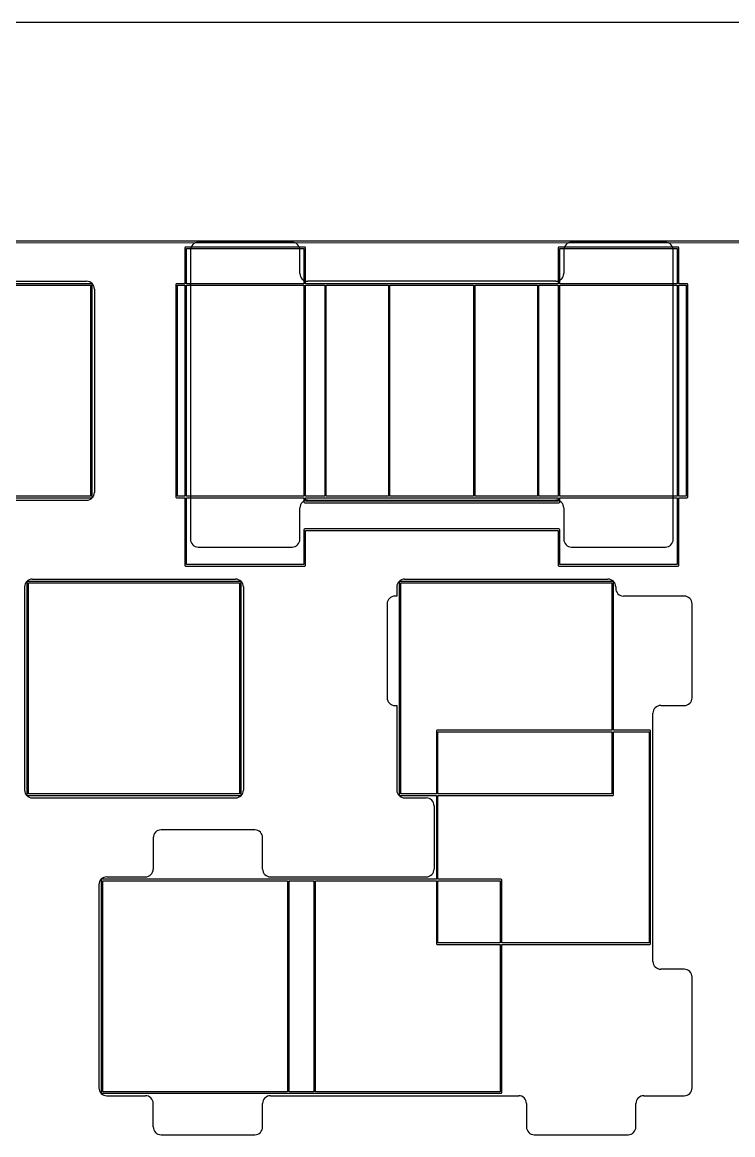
# Model space of a CAD drawing. Header units: millimetres. Extents: x 38 to 487, y 14 to 137.
# Drawn here: x 395.8 to 441.2, y 66.1 to 137.3 of the extents above; entities that cross this region are included whole.
import ezdxf

# ---------------------------------------------------------------- set-up
doc = ezdxf.new("R2010")
doc.units = ezdxf.units.MM
doc.layers.add('BLACK', color=20, linetype='Continuous')

msp = doc.modelspace()

# ---------------------------------------------------------------- linework, layer by layer
for p, q in [((333.711, 137.286), (484.159, 137.286)), ((413.031, 123.211), (407.031, 123.211)), ((436.907, 123.211), (430.907, 123.211)), ((406.531, 122.711), (406.531, 104.211)), ((413.531, 121.211), (413.531, 122.711)), ((430.407, 122.711), (430.407, 121.211)), ((437.407, 104.211), (437.407, 122.711)), ((386.894, 120.711), (399.894, 120.711)), ((429.907, 120.711), (414.031, 120.711)), ((400.394, 120.211), (400.394, 107.211)), ((386.894, 106.711), (399.894, 106.711)), ((413.531, 104.211), (413.531, 106.211)), ((414.031, 106.711), (429.907, 106.711)), ((430.407, 106.211), (430.407, 104.211)), ((407.031, 103.711), (413.031, 103.711)), ((430.907, 103.711), (436.907, 103.711)), ((395.919, 101.161), (395.919, 88.161)), ((396.419, 101.661), (409.419, 101.661)), ((409.919, 101.161), (409.919, 88.161)), ((419.731, 101.161), (419.731, 100.574)), ((420.231, 101.661), (433.231, 101.661)), ((433.731, 101.161), (433.731, 101.074)), ((419.731, 100.574), (419.612, 100.574)), ((438.112, 100.574), (434.231, 100.574)), ((419.112, 100.074), (419.112, 94.074)), ((438.612, 94.074), (438.612, 100.074)), ((419.612, 93.574), (419.731, 93.574)), ((419.731, 93.574), (419.731, 88.161)), ((436.612, 93.574), (438.112, 93.574)), ((436.112, 77.198), (436.112, 93.074)), ((396.419, 87.661), (409.419, 87.661)), ((420.231, 87.661), (421.612, 87.661)), ((422.112, 87.161), (422.112, 83.111)), ((410.649, 85.611), (404.649, 85.611)), ((404.149, 85.111), (404.149, 83.111)), ((411.149, 83.111), (411.149, 85.111)), ((401.181, 82.611), (403.649, 82.611)), ((411.649, 82.611), (421.612, 82.611)), ((400.681, 82.111), (400.681, 69.111)), ((438.112, 76.698), (436.612, 76.698)), ((438.612, 69.111), (438.612, 76.198)), ((401.181, 68.611), (403.649, 68.611)), ((411.649, 68.611), (427.525, 68.611)), ((435.525, 68.611), (438.112, 68.611)), ((404.149, 66.611), (404.149, 68.111)), ((411.149, 66.611), (411.149, 68.111)), ((428.025, 68.111), (428.025, 66.611)), ((435.025, 66.611), (435.025, 68.111)), ((404.649, 66.111), (410.649, 66.111)), ((428.525, 66.111), (434.525, 66.111))]:
    msp.add_line(p, q)
for centre, start, end in [((407.031, 122.711), 90, 180), ((413.031, 122.711), 0, 90), ((430.907, 122.711), 90, 180), ((436.907, 122.711), 0, 90), ((414.031, 121.211), 180, 270), ((429.907, 121.211), 270, 0), ((399.894, 120.211), 0, 90), ((399.894, 107.211), 270, 0), ((414.031, 106.211), 90, 180), ((429.907, 106.211), 0, 90), ((407.031, 104.211), 180, 270), ((413.031, 104.211), 270, 0), ((430.907, 104.211), 180, 270), ((436.907, 104.211), 270, 0), ((396.419, 101.161), 90, 180), ((409.419, 101.161), 0, 90), ((420.231, 101.161), 90, 180), ((433.231, 101.161), 0, 90), ((434.231, 101.074), 180, 270), ((419.612, 100.074), 90, 180), ((438.112, 100.074), 0, 90), ((419.612, 94.074), 180, 270), ((438.112, 94.074), 270, 0), ((436.612, 93.074), 90, 180), ((396.419, 88.161), 180, 270), ((409.419, 88.161), 270, 0), ((420.231, 88.161), 180, 270), ((421.612, 87.161), 0, 90), ((404.649, 85.111), 90, 180), ((410.649, 85.111), 0, 90), ((401.181, 82.111), 90, 180), ((403.649, 83.111), 270, 0), ((411.649, 83.111), 180, 270), ((421.612, 83.111), 270, 0), ((436.612, 77.198), 180, 270), ((438.112, 76.198), 0, 90), ((401.181, 69.111), 180, 270), ((438.112, 69.111), 270, 0), ((403.649, 68.111), 0, 90), ((411.649, 68.111), 90, 180), ((427.525, 68.111), 0, 90), ((435.525, 68.111), 90, 180), ((404.649, 66.611), 180, 270), ((410.649, 66.611), 270, 0), ((428.525, 66.611), 180, 270), ((434.525, 66.611), 270, 0)]:
    msp.add_arc(centre, 0.5, start, end)
at = {"layer": 'BLACK', "linetype": 'Continuous'}
for p, q in [((471.176, 123.284), (347.197, 123.286)), ((471.176, 123.284), (347.197, 123.286)), ((347.197, 123.186), (471.18, 123.184)), ((347.197, 123.186), (471.18, 123.184)), ((406.186, 122.891), (406.171, 122.855)), ((406.171, 122.855), (406.171, 120.561)), ((406.221, 122.905), (406.186, 122.891)), ((413.841, 122.905), (406.221, 122.905)), ((406.271, 120.561), (406.271, 122.805)), ((406.271, 122.805), (413.791, 122.805)), ((413.791, 122.805), (413.791, 120.561)), ((413.876, 122.891), (413.841, 122.905)), ((413.891, 122.855), (413.876, 122.891)), ((413.891, 120.561), (413.891, 122.855)), ((430.062, 122.891), (430.047, 122.855)), ((430.047, 122.855), (430.047, 120.561)), ((430.097, 122.905), (430.062, 122.891)), ((437.717, 122.905), (430.097, 122.905)), ((430.147, 120.561), (430.147, 122.805)), ((430.147, 122.805), (437.667, 122.805)), ((437.667, 122.805), (437.667, 120.561)), ((437.752, 122.891), (437.717, 122.905)), ((437.767, 122.855), (437.752, 122.891)), ((437.767, 120.561), (437.767, 122.855)), ((400.194, 120.561), (386.594, 120.561)), ((386.644, 120.461), (400.144, 120.461)), ((400.144, 120.461), (400.144, 106.961)), ((400.229, 120.547), (400.194, 120.561)), ((400.244, 120.511), (400.229, 120.547)), ((400.244, 106.911), (400.244, 120.511)), ((405.609, 120.547), (405.594, 120.511)), ((405.594, 120.511), (405.594, 106.911)), ((405.644, 120.561), (405.609, 120.547)), ((406.171, 120.561), (405.644, 120.561)), ((405.694, 106.961), (405.694, 120.461)), ((405.694, 120.461), (406.171, 120.461)), ((406.171, 120.461), (406.171, 106.961)), ((413.791, 120.561), (406.271, 120.561)), ((406.271, 106.961), (406.271, 120.461)), ((406.271, 120.461), (413.791, 120.461)), ((413.791, 120.461), (413.791, 106.961)), ((430.047, 120.561), (413.891, 120.561)), ((413.891, 106.961), (413.891, 120.461)), ((413.891, 120.461), (415.119, 120.461)), ((415.119, 120.461), (415.119, 106.961)), ((415.219, 106.961), (415.219, 120.461)), ((415.219, 120.461), (419.194, 120.461)), ((419.194, 120.461), (419.194, 106.961)), ((419.294, 106.961), (419.294, 120.461)), ((419.294, 120.461), (424.644, 120.461)), ((424.644, 120.461), (424.644, 106.961)), ((424.744, 106.961), (424.744, 120.461)), ((424.744, 120.461), (428.719, 120.461)), ((428.719, 120.461), (428.719, 106.961)), ((428.819, 106.961), (428.819, 120.461)), ((428.819, 120.461), (430.047, 120.461)), ((430.047, 120.461), (430.047, 106.961)), ((437.667, 120.561), (430.147, 120.561)), ((430.147, 106.961), (430.147, 120.461)), ((430.147, 120.461), (437.667, 120.461)), ((437.667, 120.461), (437.667, 106.961)), ((438.294, 120.561), (437.767, 120.561)), ((437.767, 106.961), (437.767, 120.461)), ((437.767, 120.461), (438.244, 120.461)), ((438.244, 120.461), (438.244, 106.961)), ((438.329, 120.547), (438.294, 120.561)), ((438.344, 120.511), (438.329, 120.547)), ((438.344, 106.911), (438.344, 120.511)), ((386.594, 106.861), (400.194, 106.861)), ((400.144, 106.961), (386.644, 106.961)), ((400.194, 106.861), (400.229, 106.876)), ((400.229, 106.876), (400.244, 106.911)), ((405.594, 106.911), (405.609, 106.876)), ((405.609, 106.876), (405.644, 106.861)), ((405.644, 106.861), (406.171, 106.861)), ((406.171, 106.961), (405.694, 106.961)), ((406.171, 106.861), (406.171, 102.536)), ((413.791, 106.961), (406.271, 106.961)), ((406.271, 102.586), (406.271, 106.861)), ((406.271, 106.861), (413.791, 106.861)), ((413.791, 106.861), (413.791, 106.599)), ((415.119, 106.961), (413.891, 106.961)), ((413.891, 106.649), (413.891, 106.861)), ((413.891, 106.861), (430.047, 106.861)), ((419.194, 106.961), (415.219, 106.961)), ((424.644, 106.961), (419.294, 106.961)), ((428.719, 106.961), (424.744, 106.961)), ((430.047, 106.961), (428.819, 106.961)), ((430.047, 106.861), (430.047, 106.649)), ((437.667, 106.961), (430.147, 106.961)), ((430.147, 106.599), (430.147, 106.861)), ((430.147, 106.861), (437.667, 106.861)), ((437.667, 106.861), (437.667, 102.586)), ((438.244, 106.961), (437.767, 106.961)), ((437.767, 102.536), (437.767, 106.861)), ((437.767, 106.861), (438.294, 106.861)), ((438.294, 106.861), (438.329, 106.876)), ((438.329, 106.876), (438.344, 106.911)), ((413.791, 106.599), (413.806, 106.564)), ((413.806, 106.564), (413.841, 106.549)), ((413.841, 106.549), (430.097, 106.549)), ((430.047, 106.649), (413.891, 106.649)), ((430.097, 106.549), (430.132, 106.564)), ((430.132, 106.564), (430.147, 106.599)), ((413.806, 104.857), (413.791, 104.822)), ((413.791, 104.822), (413.791, 102.586)), ((413.841, 104.872), (413.806, 104.857)), ((430.097, 104.872), (413.841, 104.872)), ((413.891, 102.536), (413.891, 104.772)), ((413.891, 104.772), (430.047, 104.772)), ((430.047, 104.772), (430.047, 102.536)), ((430.132, 104.857), (430.097, 104.872)), ((430.147, 104.822), (430.132, 104.857)), ((430.147, 102.586), (430.147, 104.822)), ((406.171, 102.536), (406.186, 102.5)), ((406.186, 102.5), (406.221, 102.486)), ((413.791, 102.586), (406.271, 102.586)), ((413.841, 102.486), (413.876, 102.5)), ((413.876, 102.5), (413.891, 102.536)), ((430.047, 102.536), (430.062, 102.5)), ((430.062, 102.5), (430.097, 102.486)), ((437.667, 102.586), (430.147, 102.586)), ((437.717, 102.486), (437.752, 102.5)), ((437.752, 102.5), (437.767, 102.536)), ((406.221, 102.486), (413.841, 102.486)), ((430.097, 102.486), (437.717, 102.486)), ((396.084, 101.497), (396.069, 101.462)), ((396.069, 101.462), (396.069, 87.862)), ((396.119, 101.512), (396.084, 101.497)), ((409.719, 101.512), (396.119, 101.512)), ((396.169, 87.912), (396.169, 101.412)), ((396.169, 101.412), (409.669, 101.412)), ((409.669, 101.412), (409.669, 87.912)), ((409.754, 101.497), (409.719, 101.512)), ((409.769, 101.462), (409.754, 101.497)), ((409.769, 87.862), (409.769, 101.462)), ((419.896, 101.497), (419.881, 101.462)), ((419.881, 101.462), (419.881, 87.862)), ((419.932, 101.512), (419.896, 101.497)), ((433.532, 101.512), (419.932, 101.512)), ((419.982, 87.912), (419.982, 101.412)), ((419.982, 101.412), (433.482, 101.412)), ((433.482, 101.412), (433.482, 91.987)), ((433.567, 101.497), (433.532, 101.512)), ((433.582, 101.462), (433.567, 101.497)), ((433.582, 91.987), (433.582, 101.462)), ((422.277, 91.972), (422.263, 91.937)), ((422.263, 91.937), (422.263, 87.912)), ((422.313, 91.987), (422.277, 91.972)), ((433.482, 91.987), (422.313, 91.987)), ((422.363, 87.912), (422.363, 91.887)), ((422.363, 91.887), (433.482, 91.887)), ((433.482, 91.887), (433.482, 87.912)), ((435.913, 91.987), (433.582, 91.987)), ((433.582, 87.862), (433.582, 91.887)), ((433.582, 91.887), (435.863, 91.887)), ((435.863, 91.887), (435.863, 78.387)), ((435.948, 91.972), (435.913, 91.987)), ((435.963, 91.937), (435.948, 91.972)), ((435.963, 78.337), (435.963, 91.937)), ((396.069, 87.862), (396.084, 87.826)), ((396.084, 87.826), (396.119, 87.812)), ((396.119, 87.812), (409.719, 87.812)), ((409.669, 87.912), (396.169, 87.912)), ((409.719, 87.812), (409.754, 87.826)), ((409.754, 87.826), (409.769, 87.862)), ((419.881, 87.862), (419.896, 87.826)), ((419.896, 87.826), (419.932, 87.812)), ((419.932, 87.812), (422.263, 87.812)), ((422.263, 87.912), (419.982, 87.912)), ((422.263, 87.812), (422.263, 82.462)), ((433.482, 87.912), (422.363, 87.912)), ((422.363, 82.462), (422.363, 87.812)), ((422.363, 87.812), (433.532, 87.812)), ((433.532, 87.812), (433.567, 87.826)), ((433.567, 87.826), (433.582, 87.862)), ((400.846, 82.447), (400.831, 82.412)), ((400.831, 82.412), (400.831, 68.812)), ((400.881, 82.462), (400.846, 82.447)), ((422.263, 82.462), (400.881, 82.462)), ((400.932, 68.862), (400.932, 82.362)), ((400.932, 82.362), (412.738, 82.362)), ((412.738, 82.362), (412.738, 68.862)), ((412.838, 68.862), (412.838, 82.362)), ((412.838, 82.362), (414.432, 82.362)), ((414.432, 82.362), (414.432, 68.862)), ((414.532, 68.862), (414.532, 82.362)), ((414.532, 82.362), (422.263, 82.362)), ((422.263, 82.362), (422.263, 78.337)), ((426.388, 82.462), (422.363, 82.462)), ((422.363, 78.387), (422.363, 82.362)), ((422.363, 82.362), (426.338, 82.362)), ((426.338, 82.362), (426.338, 78.387)), ((426.423, 82.447), (426.388, 82.462)), ((426.438, 82.412), (426.423, 82.447)), ((426.438, 78.387), (426.438, 82.412)), ((422.263, 78.337), (422.277, 78.301)), ((422.277, 78.301), (422.313, 78.287)), ((426.338, 78.387), (422.363, 78.387)), ((435.863, 78.387), (426.438, 78.387)), ((435.913, 78.287), (435.948, 78.301)), ((435.948, 78.301), (435.963, 78.337)), ((422.313, 78.287), (426.338, 78.287)), ((426.338, 78.287), (426.338, 68.862)), ((426.438, 68.812), (426.438, 78.287)), ((426.438, 78.287), (435.913, 78.287)), ((400.831, 68.812), (400.846, 68.776)), ((400.846, 68.776), (400.881, 68.762)), ((400.881, 68.762), (426.388, 68.762)), ((412.738, 68.862), (400.932, 68.862)), ((414.432, 68.862), (412.838, 68.862)), ((426.338, 68.862), (414.532, 68.862)), ((426.388, 68.762), (426.423, 68.776)), ((426.423, 68.776), (426.438, 68.812))]:
    msp.add_line(p, q, dxfattribs=at)

doc.saveas('drawing.dxf')
